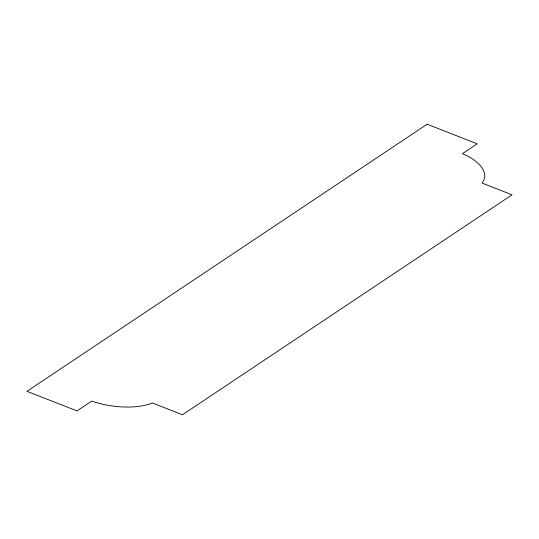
<?xml version="1.0" encoding="UTF-8"?>
<svg xmlns="http://www.w3.org/2000/svg" width="539" height="539" viewBox="0 0 539 539"><rect width="100%" height="100%" fill="white"/><g stroke="black" fill="none" stroke-linecap="round" stroke-linejoin="round"><path stroke-width="0.81" d="M427.124 124.239L26.95 391.321L77.05 410.907L91.758 401.09A51.495 23.379 8.6 0 0 152.436 403.01L182.492 414.76L512.05 194.808L481.994 183.058A51.495 23.379 8.6 0 0 462.509 153.642L477.224 143.825L427.124 124.239"/></g></svg>
